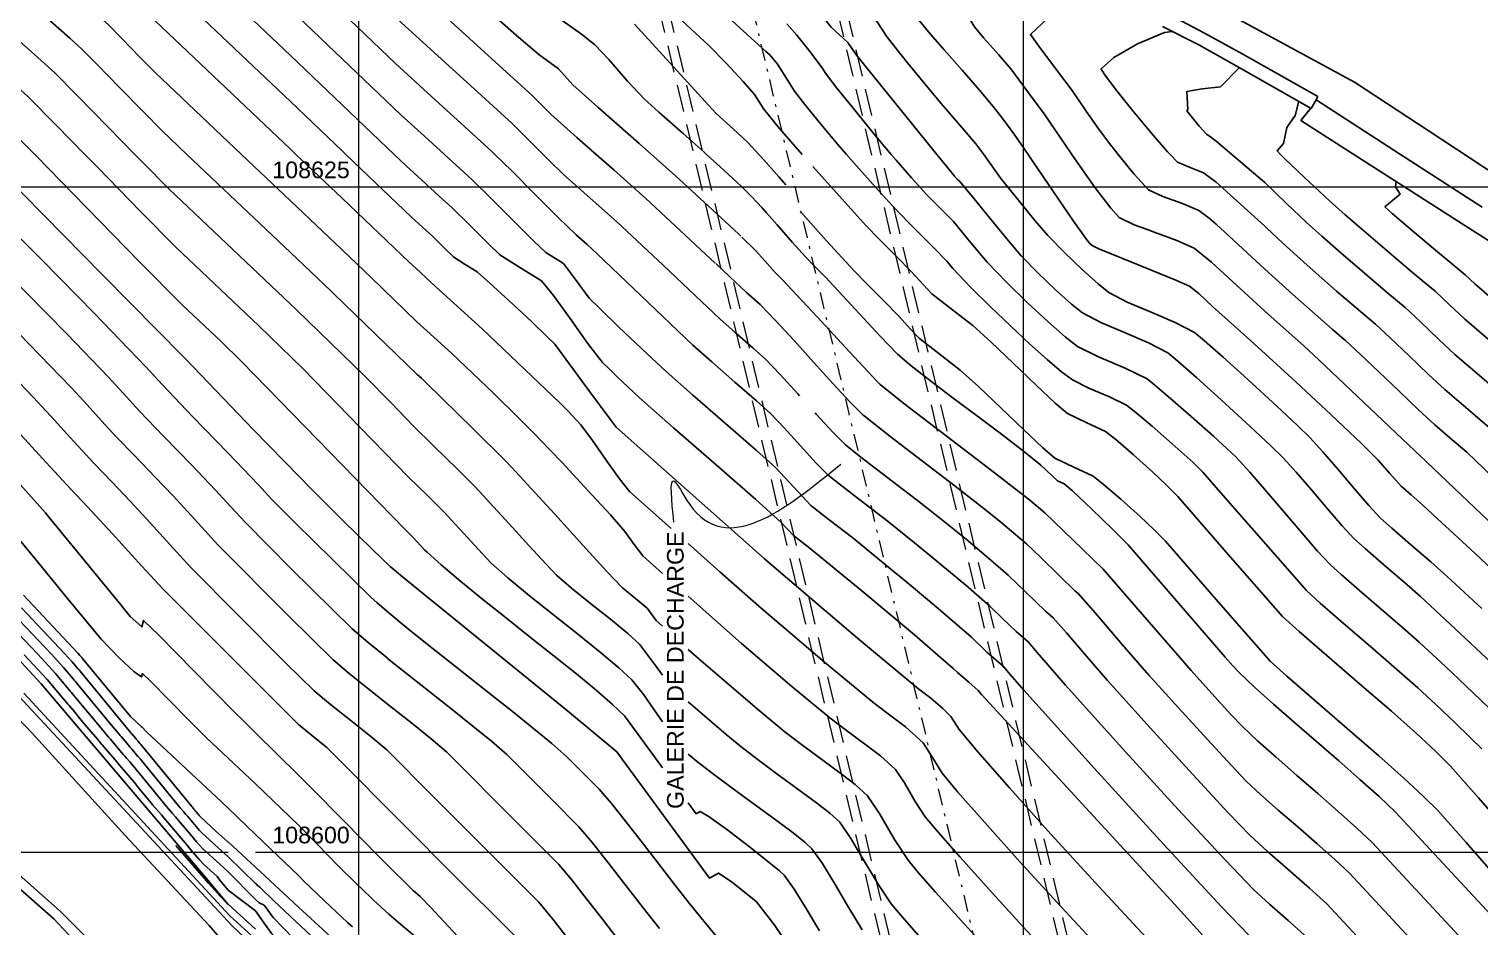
# Model space of a CAD drawing. Extents: x -427 to 62994, y 410 to 109394.
# Drawn here: x 62422.7 to 62477.3, y 109038.5 to 109072.3 of the extents above; entities that cross this region are included whole.
import ezdxf
from ezdxf.enums import TextEntityAlignment as Align

# ---------------------------------------------------------------- set-up
doc = ezdxf.new("R2010")
doc.units = 0
doc.header["$MEASUREMENT"] = 0
doc.linetypes.add('TRATTEGGIATA', pattern=[19.05, 12.7, -6.35])
doc.linetypes.add('TRATTOPUNTO2', pattern=[12.7, 6.35, -3.175, 0, -3.175])
for name, color, linetype in [('-GZ-Bord route', 7, 'Continuous'), ('Bâti', 7, 'Continuous'), ('coordinate', 2, 'Continuous'), ('curve livello 1 m', 2, 'Continuous'), ('curve livello 1m', 2, 'Continuous'), ('curve livello 5 m', 7, 'Continuous'), ('curve livello 5m', 7, 'Continuous'), ('LIN010CO', 2, 'Continuous'), ('LIN018CO', 6, 'Continuous'), ('LIN025CO', 7, 'Continuous'), ('Per+Mod Surf', 7, 'Continuous'), ('Strade', 7, 'Continuous'), ('TalusHautBas', 7, 'Continuous')]:
    doc.layers.add(name, color=color, linetype=linetype)
doc.styles.add('ARIAL', font='arial.ttf')

msp = doc.modelspace()

# ---------------------------------------------------------------- linework, layer by layer
at = {"layer": '-GZ-Bord route', "flags": 128}
for points in [[(62395.466, 109069.587), (62398.281, 109067.764), (62403.487, 109063.645), (62408.257, 109061.156), (62413.594, 109055.824), (62417.806, 109051.029), (62422.848, 109045.782), (62426.343, 109041.942), (62429.497, 109038.562), (62432.941, 109034.562), (62434.492, 109032.689), (62436.614, 109030.554), (62439.562, 109027.286), (62440.816, 109026.154), (62442.24, 109024.228)], [(62396.257, 109064.627), (62400.856, 109060.501), (62404.928, 109056.709), (62409.904, 109051.83), (62415.051, 109047.467), (62419.781, 109042.728), (62423.9, 109039.089), (62426.902, 109036.078), (62429.507, 109033.158), (62430.121, 109031.821), (62430.459, 109030.198), (62429.721, 109029.467), (62426.765, 109026.74), (62429.697, 109023.605), (62431.468, 109024.273), (62435.899, 109025.72), (62437.559, 109023.916), (62439.161, 109021.656)]]:
    msp.add_lwpolyline(points, dxfattribs=at)
at = {"layer": 'Bâti', "linetype": 'Continuous'}
for p, q in [((62464.346, 109073.47), (62466.931, 109072.095)), ((62465.346, 109072.344), (62466.709, 109071.651)), ((62466.709, 109071.651), (62468.122, 109070.868)), ((62468.374, 109071.31), (62466.931, 109072.095)), ((62471.191, 109069.71), (62468.374, 109071.31)), ((62470.939, 109069.268), (62468.122, 109070.868)), ((62471.13, 109069.591), (62470.939, 109069.268)), ((62471.13, 109069.591), (62471.191, 109069.71)), ((62471.13, 109069.591), (62474.298, 109067.538)), ((62470.92, 109069.266), (62470.545, 109068.813)), ((62472.54, 109067.538), (62470.545, 109068.813)), ((62476.717, 109064.868), (62472.54, 109067.538)), ((62474.298, 109067.538), (62477.367, 109065.55)), ((62479.721, 109062.946), (62476.717, 109064.868)), ((62430.368, 109038.539), (62414.211, 109055.905)), ((62422.53, 109047.294), (62430.276, 109038.919))]:
    msp.add_line(p, q, dxfattribs=at)
at = {"layer": 'Bâti', "linetype": 'Continuous', "flags": 128}
for points in [[(62431.245, 109040.141), (62430.218, 109041.134)], [(62431.245, 109038.046), (62430.276, 109038.919)], [(62430.368, 109038.539), (62433.781, 109035.317), (62435.015, 109034.964), (62435.337, 109033.873), (62434.778, 109032.913)]]:
    msp.add_lwpolyline(points, dxfattribs=at)
at = {"layer": 'coordinate', "linetype": 'Continuous', "lineweight": 0}
for p, q in [((62435.112, 109126.32), (62435.112, 108928.82)), ((62460.112, 109126.32), (62460.112, 108928.82)), ((62403.499, 109066.319), (62546.999, 109066.319)), ((62403.499, 109041.319), (62430.218, 109041.319)), ((62431.245, 109041.319), (62546.999, 109041.319))]:
    msp.add_line(p, q, dxfattribs=at)
at = {"layer": 'curve livello 1 m'}
for p, q in [((62454.627, 109058.996), (62453.573, 109060.117)), ((62454.126, 109057.714), (62455.099, 109056.947)), ((62454.588, 109055.709), (62455.554, 109054.972)), ((62455.527, 109051.631), (62456.513, 109050.807)), ((62456.023, 109049.479), (62456.618, 109048.967)), ((62454.484, 109048.851), (62455.221, 109048.24)), ((62455.658, 109038.766), (62456.176, 109038.185))]:
    msp.add_line(p, q, dxfattribs=at)
at = {"layer": 'curve livello 1 m', "flags": 128}
for points in [[(62453.47, 109067.538), (62453.839, 109067.114), (62454.657, 109066.197), (62455.35, 109065.438), (62455.974, 109064.801), (62456.71, 109064.064), (62457.247, 109063.51), (62457.464, 109063.248), (62458.146, 109062.542), (62458.881, 109061.811), (62459.629, 109061.091), (62460.35, 109060.42), (62461.006, 109059.833), (62461.556, 109059.368), (62461.961, 109059.061), (62462.577, 109058.752), (62463.35, 109058.43), (62463.99, 109058.114), (62464.347, 109057.837), (62464.962, 109057.318), (62465.717, 109056.657), (62466.496, 109055.957), (62466.871, 109055.592), (62467.62, 109054.73), (62470.759, 109051.15), (62471.278, 109050.677), (62472.143, 109049.926), (62473.166, 109049.046), (62474.163, 109048.184), (62474.948, 109047.489), (62475.623, 109046.865), (62476.323, 109046.205), (62476.937, 109045.615), (62477.352, 109045.202)], [(62455.151, 109067.538), (62455.336, 109067.318), (62455.914, 109066.658), (62456.492, 109066.022), (62457.014, 109065.492), (62457.485, 109065.012), (62458.141, 109064.219), (62458.75, 109063.487), (62459.485, 109062.733), (62460.274, 109061.964), (62461.035, 109061.255), (62461.687, 109060.683), (62462.148, 109060.323), (62462.943, 109059.924), (62463.943, 109059.508), (62464.769, 109059.1), (62465.06, 109058.866), (62465.651, 109058.362), (62466.427, 109057.689), (62467.268, 109056.948), (62467.784, 109056.478), (62468.101, 109056.177), (62468.634, 109055.594), (62469.262, 109054.869), (62469.933, 109054.081), (62470.59, 109053.309), (62471.181, 109052.632), (62471.65, 109052.129), (62472.066, 109051.751), (62472.756, 109051.151), (62473.574, 109050.447), (62474.371, 109049.758), (62474.999, 109049.202), (62475.991, 109048.286), (62477.021, 109047.315), (62477.923, 109046.448)], [(62477.718, 109048.425), (62476.359, 109049.706), (62475.049, 109050.916), (62475.049, 109050.916), (62474.438, 109051.455), (62473.672, 109052.116), (62472.967, 109052.724), (62472.542, 109053.108), (62472.542, 109053.108), (62472.108, 109053.577), (62471.555, 109054.218), (62470.953, 109054.926), (62470.372, 109055.601), (62469.883, 109056.139), (62469.883, 109056.139), (62469.422, 109056.584), (62468.646, 109057.313), (62468.646, 109057.313), (62467.558, 109058.315), (62466.632, 109059.153), (62466.632, 109059.153), (62465.931, 109059.766), (62465.548, 109060.086), (62465.548, 109060.086), (62464.827, 109060.459), (62463.92, 109060.842), (62463.024, 109061.222), (62462.335, 109061.585), (62462.335, 109061.585), (62461.923, 109061.914), (62461.33, 109062.447), (62460.666, 109063.084), (62460.037, 109063.725), (62460.037, 109063.725), (62459.552, 109064.287), (62458.922, 109065.064), (62458.271, 109065.868), (62457.723, 109066.514), (62457.723, 109066.514), (62457.633, 109066.605), (62457.529, 109066.722), (62457.219, 109067.104), (62456.866, 109067.538)], [(62460.293, 109067.538), (62460.452, 109067.31), (62461.255, 109066.132), (62462.004, 109065.035), (62462.5, 109064.333), (62462.609, 109064.202), (62462.708, 109064.109), (62462.958, 109063.993), (62463.814, 109063.636), (62464.893, 109063.202), (62465.856, 109062.813), (62466.364, 109062.591), (62466.721, 109062.307), (62467.232, 109061.82), (62468.646, 109060.559), (62470.369, 109058.985), (62471.687, 109057.751), (62472.827, 109056.669), (62473.449, 109056.064), (62473.901, 109055.547), (62474.325, 109055.065), (62474.697, 109054.738), (62475.151, 109054.343), (62475.676, 109053.858)], [(62461.942, 109067.538), (62462.424, 109066.832), (62462.815, 109066.276), (62463.411, 109065.514), (62463.724, 109065.168), (62464.278, 109064.896), (62464.848, 109064.686)], [(62452.195, 109067.084), (62453.185, 109065.975), (62454.209, 109064.855), (62454.688, 109064.364), (62455.35, 109063.696), (62455.914, 109063.121), (62456.348, 109062.654), (62456.681, 109062.298), (62457.406, 109061.735), (62458.214, 109061.113), (62458.897, 109060.496), (62459.736, 109059.695), (62460.59, 109058.872), (62461.317, 109058.187), (62461.775, 109057.798), (62462.483, 109057.467), (62463.21, 109057.129), (62463.592, 109056.826), (62464.249, 109056.26), (62464.984, 109055.601), (62465.493, 109055.119), (62465.931, 109054.681), (62467.822, 109052.504), (62469.867, 109050.171), (62470.491, 109049.603), (62471.529, 109048.702), (62472.758, 109047.645), (62473.955, 109046.61), (62474.897, 109045.776), (62475.626, 109045.095), (62476.172, 109044.563), (62477.238, 109043.353), (62478.627, 109041.77)], [(62450.457, 109065.345), (62450.854, 109064.893), (62451.441, 109064.225), (62451.926, 109063.687), (62452.28, 109063.327), (62452.676, 109062.925), (62453.635, 109061.897), (62454.738, 109060.702), (62455.378, 109060.026), (62455.897, 109059.591), (62456.621, 109059.028), (62457.477, 109058.382), (62458.394, 109057.698), (62459.299, 109057.018), (62460.118, 109056.388), (62460.78, 109055.853), (62461.401, 109055.274), (62461.652, 109055.157), (62461.962, 109054.89), (62462.689, 109054.207), (62463.463, 109053.454), (62464.052, 109052.858), (62467.709, 109048.648), (62467.996, 109048.317), (62468.219, 109048.075), (62468.807, 109047.519), (62469.517, 109046.881), (62470.308, 109046.188), (62471.142, 109045.466), (62471.978, 109044.743), (62472.775, 109044.045), (62473.494, 109043.4), (62474.094, 109042.834), (62479.991, 109036.484)], [(62453.573, 109060.117), (62452.36, 109061.431), (62451.057, 109062.827), (62451.057, 109062.827), (62450.785, 109063.104), (62450.396, 109063.541), (62450.048, 109063.93), (62450.048, 109063.93), (62449.534, 109064.423)], [(62454.126, 109057.714), (62454.076, 109057.754), (62454.076, 109057.754), (62453.586, 109058.243), (62452.95, 109058.929), (62452.231, 109059.724), (62451.494, 109060.541), (62450.802, 109061.293), (62450.218, 109061.892), (62450.218, 109061.892), (62449.702, 109062.346), (62449.064, 109062.954), (62448.547, 109063.435)], [(62447.556, 109062.445), (62448.698, 109061.358), (62449.278, 109060.845), (62449.96, 109060.254), (62450.414, 109059.847), (62450.972, 109059.27), (62451.638, 109058.54), (62451.704, 109058.468)], [(62445.55, 109060.439), (62445.767, 109060.234), (62446.688, 109059.382), (62447.68, 109058.501), (62448.917, 109057.426), (62450.069, 109056.423), (62450.806, 109055.758), (62451.493, 109055.018), (62452.122, 109054.346), (62452.818, 109053.806), (62453.699, 109053.128), (62455.351, 109051.779), (62455.527, 109051.631)], [(62444.564, 109059.452), (62444.821, 109059.2), (62445.684, 109058.394), (62446.965, 109057.256), (62448.563, 109055.868), (62450.051, 109054.572), (62451.002, 109053.714), (62451.471, 109053.21), (62452.033, 109052.776), (62454.046, 109051.132), (62456.023, 109049.479)], [(62454.484, 109048.851), (62453.874, 109049.355), (62450.821, 109051.956), (62450.821, 109051.956), (62450.37, 109052.355), (62444.799, 109057.291), (62444.616, 109057.542), (62443.781, 109058.669)], [(62478.135, 109036.405), (62473.238, 109041.678), (62472.66, 109042.221), (62471.959, 109042.846), (62471.186, 109043.519), (62470.389, 109044.208), (62469.62, 109044.878), (62468.927, 109045.496), (62468.359, 109046.03), (62468.359, 109046.03), (62467.92, 109046.492), (62467.203, 109047.272), (62466.423, 109048.135), (62466.423, 109048.135), (62463.929, 109051.006), (62463.112, 109051.947), (62462.337, 109052.701), (62460.925, 109054.066), (62460.361, 109054.537), (62458.966, 109055.623), (62457.213, 109056.96), (62455.625, 109058.173), (62454.727, 109058.89), (62454.727, 109058.89), (62454.627, 109058.996)], [(62442.998, 109057.886), (62443.47, 109057.375), (62443.913, 109056.786), (62444.434, 109056.047), (62444.931, 109055.345), (62445.302, 109054.869), (62446.867, 109053.481)], [(62452.287, 109057.82), (62452.326, 109057.777), (62452.95, 109057.097), (62453.425, 109056.618), (62453.999, 109056.16), (62454.588, 109055.709)], [(62476.279, 109036.327), (62472.382, 109040.522), (62471.835, 109041.033), (62471.164, 109041.627), (62470.432, 109042.261), (62469.702, 109042.894), (62469.038, 109043.482), (62468.5, 109043.985), (62468.5, 109043.985), (62467.944, 109044.565), (62467.036, 109045.544), (62465.948, 109046.735), (62464.851, 109047.952), (62464.851, 109047.952), (62463.91, 109049.034), (62462.827, 109050.293), (62462.173, 109051.035), (62462.173, 109051.035), (62462.056, 109051.137), (62461.462, 109051.708), (62460.774, 109052.384), (62460.237, 109052.896), (62460.237, 109052.896), (62459.836, 109053.243), (62459.265, 109053.72), (62458.696, 109054.185), (62458.696, 109054.185), (62457.552, 109055.075), (62456.114, 109056.171), (62455.099, 109056.947)], [(62440.877, 109055.765), (62441.463, 109055.14), (62442.493, 109054.012), (62443.547, 109052.851), (62444.454, 109051.862), (62445.042, 109051.251), (62445.535, 109050.845), (62445.972, 109050.48), (62446.306, 109050.024), (62446.544, 109049.801)], [(62455.554, 109054.972), (62456.137, 109054.528), (62457.03, 109053.833), (62457.96, 109053.073), (62458.893, 109052.293), (62459.548, 109051.727), (62460.226, 109051.074), (62460.953, 109050.37), (62461.233, 109050.124), (62461.733, 109049.557), (62462.56, 109048.595), (62463.278, 109047.769), (62464.891, 109045.98), (62466.489, 109044.23), (62467.824, 109042.792), (62468.641, 109041.94), (62469.279, 109041.353), (62470.077, 109040.658), (62470.879, 109039.961), (62471.527, 109039.366), (62474.423, 109036.248), (62478.27, 109032.027)], [(62446.544, 109047.962), (62446.241, 109048.377), (62445.686, 109049.132), (62445.686, 109049.132), (62445.244, 109049.533), (62444.588, 109050.066), (62443.842, 109050.657), (62443.127, 109051.233), (62442.567, 109051.721), (62442.567, 109051.721), (62442.154, 109052.149), (62441.518, 109052.842), (62440.78, 109053.656), (62440.058, 109054.446), (62439.816, 109054.704)], [(62446.544, 109046.21), (62446.344, 109046.5), (62445.84, 109047.229), (62445.4, 109047.784), (62445.4, 109047.784), (62444.909, 109048.244), (62444.202, 109048.836), (62443.355, 109049.515), (62442.444, 109050.235), (62441.546, 109050.951), (62440.736, 109051.618), (62440.091, 109052.191), (62440.091, 109052.191), (62439.622, 109052.689), (62438.925, 109053.456), (62438.753, 109053.641)], [(62446.544, 109044.486), (62446.386, 109044.702), (62445.114, 109046.436), (62444.666, 109046.868), (62444.052, 109047.402), (62443.31, 109048.014), (62442.476, 109048.683), (62441.587, 109049.387), (62440.681, 109050.103), (62439.794, 109050.811), (62438.962, 109051.488), (62438.224, 109052.112), (62437.698, 109052.586)], [(62447.514, 109052.908), (62448.709, 109051.849), (62450.172, 109050.553), (62452.642, 109048.45), (62454.513, 109046.9), (62455.129, 109046.44), (62455.687, 109046.021), (62456.348, 109045.42), (62456.694, 109044.875), (62457.065, 109044.282), (62457.653, 109043.573), (62458.664, 109042.423), (62459.99, 109040.951), (62461.524, 109039.275), (62463.159, 109037.512), (62464.787, 109035.781), (62468.031, 109032.503), (62472.964, 109027.41), (62473.506, 109026.889), (62474.567, 109025.484), (62480.143, 109017.897)], [(62435.805, 109050.694), (62436.179, 109050.37), (62436.872, 109049.797), (62437.641, 109049.178), (62438.46, 109048.528), (62439.303, 109047.865), (62440.143, 109047.204), (62440.953, 109046.56), (62441.709, 109045.951), (62442.382, 109045.392), (62442.948, 109044.9), (62443.704, 109044.141), (62444.162, 109043.685), (62444.626, 109043.141), (62445.161, 109042.477), (62445.743, 109041.732), (62446.35, 109040.944), (62446.96, 109040.152), (62447.549, 109039.397), (62448.096, 109038.716), (62448.577, 109038.148)], [(62456.513, 109050.807), (62457.007, 109050.394), (62458.172, 109049.389), (62458.746, 109048.834), (62459.354, 109048.301), (62459.697, 109047.908), (62460.133, 109047.404), (62462.776, 109044.472), (62465.396, 109041.603), (62467.583, 109039.247), (62468.923, 109037.849), (62469.367, 109037.453), (62469.815, 109037.054), (62470.71, 109036.09), (62473.121, 109033.444), (62475.019, 109031.431), (62476.628, 109029.719), (62476.997, 109029.294), (62477.372, 109028.826)], [(62447.514, 109048.936), (62448.001, 109048.507), (62448.874, 109047.748), (62450.177, 109046.639), (62451.163, 109045.822), (62451.778, 109045.354), (62452.541, 109044.794), (62453.271, 109044.256), (62453.791, 109043.855), (62454.258, 109043.43), (62454.719, 109042.736), (62455.277, 109041.792), (62455.785, 109041.006), (62456.162, 109040.551), (62456.811, 109039.814), (62457.661, 109038.87), (62458.645, 109037.795)], [(62456.618, 109048.967), (62457.483, 109048.22), (62457.643, 109048.066), (62458.064, 109047.699), (62458.414, 109047.39), (62458.561, 109047.221), (62465.658, 109039.507), (62468.837, 109036.007), (62468.998, 109035.844), (62469.795, 109035.022), (62475.632, 109028.821), (62475.972, 109028.429), (62478.84, 109024.53)], [(62436.21, 109048.597), (62436.981, 109047.982), (62437.811, 109047.328), (62438.638, 109046.677), (62439.42, 109046.053), (62440.118, 109045.481), (62440.691, 109044.986), (62442.383, 109043.288), (62443.407, 109042.269), (62443.919, 109041.662), (62444.521, 109040.901), (62445.17, 109040.06), (62445.822, 109039.215), (62446.434, 109038.439)], [(62481.429, 109018.618), (62474.838, 109027.587), (62474.606, 109027.894), (62474.488, 109028.008), (62468.515, 109034.173), (62466.812, 109035.894), (62464.892, 109037.936), (62462.964, 109040.015), (62461.155, 109041.992), (62459.591, 109043.728), (62458.399, 109045.084), (62457.705, 109045.92), (62457.705, 109045.92), (62457.394, 109046.414), (62457.092, 109046.707), (62456.635, 109047.104), (62456.635, 109047.104), (62456.188, 109047.439), (62455.221, 109048.24)], [(62455.658, 109038.766), (62455.417, 109039.041), (62455.145, 109039.368), (62455.145, 109039.368), (62454.676, 109040.076), (62454.145, 109040.967), (62453.632, 109041.826), (62453.213, 109042.436), (62453.213, 109042.436), (62452.842, 109042.773), (62452.34, 109043.163), (62451.637, 109043.684), (62450.85, 109044.261), (62450.094, 109044.819), (62449.488, 109045.283), (62449.488, 109045.283), (62448.944, 109045.734), (62448.225, 109046.346), (62448.225, 109046.346), (62447.514, 109046.968)], [(62437.187, 109046.106), (62437.852, 109045.57), (62438.434, 109045.072), (62441.061, 109042.436), (62442.652, 109040.853), (62443.127, 109040.284), (62443.692, 109039.564), (62444.288, 109038.789), (62444.86, 109038.058)], [(62454.06, 109038.389), (62453.555, 109039.223), (62453.039, 109040.1), (62452.561, 109040.884), (62452.168, 109041.441), (62452.168, 109041.441), (62451.894, 109041.69), (62451.406, 109042.072), (62450.732, 109042.575), (62449.953, 109043.147), (62449.152, 109043.735), (62448.411, 109044.284), (62447.813, 109044.744), (62447.813, 109044.744), (62447.577, 109044.943), (62447.514, 109044.999)], [(62437.924, 109043.405), (62439.739, 109041.584), (62441.897, 109039.437), (62442.473, 109038.729), (62443.147, 109037.856)], [(62452.446, 109038.362), (62451.951, 109039.199), (62451.498, 109039.924), (62451.122, 109040.446), (62451.122, 109040.446), (62450.946, 109040.607), (62449.935, 109041.422), (62449.007, 109042.136), (62448.302, 109042.644), (62447.961, 109042.841), (62447.961, 109042.841), (62447.813, 109042.756), (62447.514, 109043.164)], [(62436.28, 109040.752), (62436.968, 109040.067), (62437.177, 109039.871), (62437.438, 109039.651), (62437.847, 109039.222), (62438.484, 109038.535), (62439.037, 109037.948)], [(62435.575, 109039.613), (62435.681, 109039.512), (62436.258, 109038.978), (62436.784, 109038.532), (62437.403, 109038.019)]]:
    msp.add_lwpolyline(points, dxfattribs=at)
at = {"layer": 'curve livello 1m'}
for p, q in [((62467.368, 109066.492), (62469.197, 109064.845)), ((62469.197, 109063.224), (62467.368, 109064.92)), ((62467.368, 109063.323), (62469.197, 109061.647)), ((62430.765, 109046.269), (62431.245, 109045.796)), ((62430.218, 109044.845), (62431.245, 109043.875))]:
    msp.add_line(p, q, dxfattribs=at)
at = {"layer": 'curve livello 1m', "flags": 128}
for points in [[(62456.866, 109067.538), (62453.837, 109071.268), (62453.52, 109071.75), (62452.894, 109072.317), (62452.365, 109072.984), (62451.853, 109073.626), (62451.853, 109073.626), (62451.276, 109074.115), (62450.519, 109074.751), (62450.519, 109074.751), (62449.969, 109075.248), (62449.446, 109075.72), (62449.446, 109075.72), (62447.896, 109077), (62446.023, 109078.546), (62446.02, 109078.666), (62446.026, 109078.712), (62446.249, 109080.508)], [(62440.305, 109080.106), (62441.039, 109079.254), (62441.233, 109079.029), (62442.056, 109078.535), (62442.61, 109078.001), (62443.233, 109077.517), (62444.083, 109076.886), (62444.802, 109076.335), (62445.18, 109076.005), (62445.618, 109075.62), (62446.615, 109074.796), (62447.394, 109074.154), (62448.042, 109073.577), (62448.874, 109072.818), (62449.727, 109072.041), (62450.434, 109071.41), (62450.588, 109071.279), (62450.87, 109070.925), (62451.195, 109070.417), (62451.514, 109069.919), (62451.902, 109069.419), (62452.505, 109068.677), (62453.142, 109067.915), (62453.47, 109067.538)], [(62440.305, 109078.36), (62440.475, 109078.146), (62440.804, 109077.681), (62441.209, 109077.438), (62441.404, 109077.25), (62441.949, 109076.816), (62442.716, 109076.24), (62443.577, 109075.602), (62444.401, 109074.985), (62445.061, 109074.47), (62445.473, 109074.11), (62445.975, 109073.695), (62446.368, 109073.371), (62447.084, 109072.741), (62447.792, 109072.101), (62448.28, 109071.644), (62448.941, 109070.97), (62449.58, 109070.281), (62450.008, 109069.784), (62450.008, 109069.784), (62450.353, 109069.244), (62450.949, 109068.511), (62451.795, 109067.538)], [(62454.003, 109077.671), (62453.985, 109077.483), (62453.993, 109077.481), (62454.164, 109076.778), (62454.197, 109075.758), (62454.348, 109074.933), (62455.063, 109074.285), (62455.446, 109073.707), (62455.941, 109072.95), (62456.173, 109072.627), (62456.203, 109072.573), (62456.552, 109072.141), (62457.129, 109071.477), (62457.811, 109070.707), (62458.472, 109069.954), (62458.987, 109069.343), (62459.341, 109068.876), (62459.793, 109068.257), (62460.293, 109067.538)], [(62432.555, 109069.522), (62428.125, 109073.741), (62428.125, 109073.741), (62427.645, 109074.215), (62427.364, 109074.418), (62426.375, 109075.285), (62425.09, 109076.416), (62424.765, 109076.692), (62424.627, 109076.796)], [(62426.144, 109077.086), (62426.28, 109076.955), (62426.981, 109076.339), (62427.743, 109075.708), (62428.486, 109075.172), (62429.027, 109074.64), (62429.755, 109073.92), (62432.555, 109071.253)], [(62422.922, 109076.471), (62423.008, 109076.407), (62423.61, 109075.95), (62424.792, 109074.961), (62426.418, 109073.566), (62426.736, 109073.283), (62427.232, 109072.779), (62432.555, 109067.733)], [(62444.049, 109067.538), (62443.329, 109068.172), (62442.364, 109069.035), (62442.364, 109069.035), (62442.012, 109069.383), (62441.64, 109069.75), (62441.64, 109069.75), (62436.927, 109074.046), (62436.241, 109074.678), (62436.209, 109074.721), (62436.108, 109074.796), (62435.493, 109075.367), (62434.767, 109076.092), (62434.495, 109076.371)], [(62426.704, 109067.538), (62425.715, 109068.553), (62424.529, 109069.769), (62423.691, 109070.604), (62423.691, 109070.604), (62423.053, 109071.186), (62422.03, 109072.095), (62420.929, 109073.06), (62420.929, 109073.06), (62420.476, 109073.449), (62420.147, 109073.725), (62420.147, 109073.725), (62419.637, 109074.109), (62418.913, 109074.784), (62417.973, 109075.526)], [(62419.64, 109075.845), (62419.693, 109075.796), (62420.352, 109075.181), (62420.801, 109074.842), (62421.301, 109074.466), (62421.915, 109073.953), (62422.759, 109073.229), (62423.535, 109072.548), (62424.256, 109071.907), (62424.706, 109071.497), (62425.297, 109070.908), (62426.133, 109070.051), (62427.014, 109069.147), (62427.738, 109068.418), (62428.666, 109067.538)], [(62458.117, 109075.826), (62457.814, 109075.097), (62457.562, 109074.348), (62457.51, 109074.049), (62457.585, 109073.832), (62457.667, 109073.526), (62457.688, 109073.436), (62457.72, 109073.339), (62457.983, 109072.819), (62458.279, 109072.332), (62458.629, 109071.913), (62459.177, 109071.293), (62459.64, 109070.752), (62459.96, 109070.334), (62460.416, 109069.72), (62460.869, 109069.096), (62461.331, 109068.433), (62461.89, 109067.614), (62461.942, 109067.538)], [(62424.826, 109067.538), (62423.761, 109068.629), (62422.676, 109069.711), (62422.676, 109069.711), (62421.85, 109070.464), (62420.525, 109071.642), (62419.1, 109072.891), (62419.1, 109072.891), (62418.992, 109072.983), (62418.922, 109073.036), (62418.822, 109073.129), (62416.211, 109075.19)], [(62422.945, 109067.538), (62421.661, 109068.819), (62421.661, 109068.819), (62421.126, 109069.307), (62420.317, 109070.027), (62419.475, 109070.762), (62419.475, 109070.762), (62417.757, 109072.205), (62417.04, 109072.808), (62414.65, 109074.695), (62414.451, 109074.854)], [(62434.495, 109074.603), (62434.642, 109074.458), (62436.303, 109072.876), (62437.82, 109071.489), (62439.6, 109069.878), (62440.891, 109068.694), (62441.519, 109068.076), (62442.058, 109067.538)], [(62463.677, 109067.538), (62463.317, 109067.999), (62462.913, 109068.533), (62462.913, 109068.533), (62462.453, 109069.198), (62461.946, 109069.935), (62461.946, 109069.935), (62461.369, 109070.712), (62460.699, 109071.601), (62460.38, 109072.044), (62460.38, 109072.044), (62461.077, 109072.696), (62461.638, 109073.252), (62462.269, 109073.892)], [(62432.555, 109072.984), (62434.495, 109071.136)], [(62446.132, 109067.538), (62445.675, 109067.944), (62444.111, 109069.319), (62443.175, 109070.159), (62443.175, 109070.159), (62442.636, 109070.751), (62441.896, 109071.294), (62441.147, 109071.928), (62440.327, 109072.65)], [(62442.78, 109072.566), (62443.497, 109072.055), (62443.991, 109071.67), (62444.526, 109071.103), (62445.237, 109070.297), (62445.861, 109069.621), (62446.411, 109069.127), (62447.329, 109068.32), (62448.118, 109067.62), (62448.207, 109067.538)], [(62451.22, 109072.452), (62451.594, 109072.022), (62452.096, 109071.392), (62452.574, 109070.752), (62452.676, 109070.594), (62453.106, 109070.033), (62453.776, 109069.198), (62454.561, 109068.242), (62455.151, 109067.538)], [(62465.715, 109072.157), (62465.425, 109072.117), (62464.405, 109071.69), (62463.524, 109071.186), (62463.045, 109070.758), (62463.046, 109070.748), (62463.045, 109070.746), (62463.208, 109070.49), (62463.633, 109069.931), (62464.233, 109069.181), (62464.918, 109068.351), (62465.542, 109067.636), (62465.636, 109067.538)], [(62432.555, 109071.253), (62434.495, 109069.405)], [(62434.495, 109071.136), (62436.706, 109069.03), (62437.594, 109068.218), (62438.346, 109067.538)], [(62432.555, 109069.522), (62434.495, 109067.674)], [(62470.47, 109069.534), (62470.336, 109069.006), (62470.03, 109068.549), (62469.896, 109067.951), (62469.655, 109067.674), (62469.788, 109067.538)], [(62434.495, 109069.405), (62436.455, 109067.538)], [(62412.416, 109067.538), (62414.965, 109065.448), (62416.66, 109064.034), (62420.202, 109061.124), (62420.647, 109060.697), (62421.325, 109060.018), (62422.113, 109059.215), (62422.883, 109058.415), (62423.548, 109057.695), (62424.413, 109056.743), (62425.158, 109055.934), (62425.847, 109055.218), (62426.534, 109054.505), (62426.534, 109054.505), (62427.279, 109053.693), (62428.146, 109052.738), (62428.804, 109052.025), (62432.388, 109048.421), (62433.454, 109047.372), (62434.068, 109046.858), (62434.828, 109046.256), (62435.582, 109045.658), (62436.177, 109045.158), (62437.924, 109043.405)], [(62414.623, 109067.538), (62414.802, 109067.391), (62417.656, 109065.011), (62420.264, 109062.869), (62420.932, 109062.226), (62421.952, 109061.205), (62423.136, 109059.997), (62424.295, 109058.794), (62424.799, 109058.248), (62425.455, 109057.527), (62426.019, 109056.913), (62426.686, 109056.218), (62427.475, 109055.405), (62428.137, 109054.715), (62428.692, 109054.11), (62429.337, 109053.4), (62429.827, 109052.869), (62432.495, 109050.186), (62434.165, 109048.542), (62434.77, 109048.027), (62435.512, 109047.429), (62436.32, 109046.792), (62437.123, 109046.158), (62437.187, 109046.107)], [(62416.793, 109067.538), (62418.651, 109065.989), (62420.325, 109064.614), (62421.217, 109063.755), (62422.579, 109062.391), (62424.16, 109060.78), (62425.707, 109059.174), (62426.271, 109058.559), (62426.881, 109057.893), (62427.781, 109056.954), (62428.847, 109055.856), (62429.74, 109054.924), (62430.32, 109054.291), (62430.85, 109053.712), (62432.602, 109051.951), (62434.877, 109049.712), (62435.474, 109049.199), (62436.189, 109048.614), (62436.21, 109048.597)], [(62418.96, 109067.538), (62419.646, 109066.966), (62420.386, 109066.358), (62421.502, 109065.284), (62423.206, 109063.578), (62425.184, 109061.562), (62427.119, 109059.553), (62427.742, 109058.873), (62428.876, 109057.691), (62430.218, 109056.308), (62431.344, 109055.134), (62431.873, 109054.556), (62432.709, 109053.716), (62435.588, 109050.882), (62435.805, 109050.694)], [(62437.698, 109052.586), (62437.615, 109052.66), (62437.615, 109052.66), (62437.163, 109053.149), (62436.827, 109053.48), (62434.051, 109056.336), (62430.721, 109059.752), (62429.946, 109060.502), (62428.498, 109061.875), (62426.865, 109063.519), (62424.879, 109065.557), (62422.993, 109067.49), (62422.945, 109067.538)], [(62438.753, 109053.641), (62438.319, 109054.109), (62438.319, 109054.109), (62437.706, 109054.714), (62437, 109055.408), (62437, 109055.408), (62435.194, 109057.266), (62433.028, 109059.487), (62431.362, 109061.1), (62428.244, 109064.056), (62426.915, 109065.395), (62425.297, 109067.055), (62424.826, 109067.538)], [(62439.816, 109054.704), (62439.474, 109055.069), (62439.474, 109055.069), (62438.848, 109055.691), (62437.945, 109056.574), (62437.173, 109057.336), (62437.173, 109057.336), (62436.338, 109058.195), (62435.336, 109059.222), (62432.778, 109061.698), (62427.991, 109066.237), (62426.965, 109067.271), (62426.704, 109067.538)], [(62428.666, 109067.538), (62432.555, 109063.851)], [(62432.555, 109067.733), (62432.76, 109067.538)], [(62432.76, 109067.538), (62434.495, 109065.893)], [(62434.638, 109067.538), (62434.495, 109067.674)], [(62443.781, 109058.669), (62442.497, 109060.401), (62442.203, 109060.692), (62441.616, 109061.252), (62440.913, 109061.912), (62440.913, 109061.912), (62440.057, 109062.7), (62439.578, 109063.127), (62439.578, 109063.127), (62439.13, 109063.404), (62438.699, 109063.673), (62438.699, 109063.673), (62438.348, 109064.018), (62437.893, 109064.469), (62437.893, 109064.469), (62437.523, 109064.807), (62437.109, 109065.184), (62437.109, 109065.184), (62434.638, 109067.538)], [(62436.455, 109067.538), (62436.908, 109067.107), (62437.481, 109066.582), (62438.154, 109065.973), (62438.642, 109065.526), (62439.274, 109064.903), (62439.999, 109064.176), (62440.427, 109063.762), (62441.251, 109063.256), (62441.996, 109062.788), (62442.452, 109062.238), (62443.073, 109061.369), (62443.73, 109060.441), (62444.297, 109059.714), (62444.564, 109059.452)], [(62438.346, 109067.538), (62438.636, 109067.275), (62439.392, 109066.582), (62440.088, 109065.899), (62440.951, 109065.034), (62441.724, 109064.261), (62442.156, 109063.851), (62442.82, 109063.439), (62443.276, 109062.837), (62443.795, 109062.136), (62444.185, 109061.741), (62444.887, 109061.063), (62445.55, 109060.439)], [(62442.058, 109067.538), (62442.25, 109067.346), (62442.833, 109066.775), (62443.371, 109066.293), (62444.151, 109065.607), (62444.817, 109065.015), (62446.575, 109063.379), (62447.556, 109062.445)], [(62448.525, 109063.455), (62445.917, 109065.883), (62444.725, 109066.944), (62444.049, 109067.538)], [(62449.492, 109064.463), (62449.4, 109064.551), (62448.278, 109065.596), (62447.018, 109066.751), (62447.018, 109066.751), (62446.132, 109067.538)], [(62448.207, 109067.538), (62448.858, 109066.941), (62449.517, 109066.327), (62449.898, 109065.962), (62450.296, 109065.527), (62450.457, 109065.345)], [(62464.289, 109066.796), (62463.78, 109067.406), (62463.677, 109067.538)], [(62465.636, 109067.538), (62465.918, 109067.246), (62466.384, 109067.05), (62466.895, 109066.844), (62467.368, 109066.492)], [(62469.788, 109067.538), (62469.949, 109067.373), (62470.683, 109066.675), (62471.635, 109065.788), (62472.212, 109065.273), (62474.679, 109063.164), (62475.194, 109062.739), (62475.604, 109062.398), (62476.147, 109061.887), (62476.719, 109061.346), (62478.987, 109059.405)], [(62467.368, 109064.92), (62467.105, 109065.138), (62466.718, 109065.426), (62466.718, 109065.426), (62466.101, 109065.693), (62465.36, 109065.96), (62464.821, 109066.207), (62464.821, 109066.207), (62464.289, 109066.796)], [(62474.135, 109066.519), (62474.109, 109066.316), (62474.281, 109066.045), (62473.712, 109065.563), (62473.983, 109065.323), (62474.66, 109064.744), (62475.54, 109063.999), (62476.202, 109063.454), (62476.729, 109063.017), (62477.096, 109062.67), (62479.93, 109060.246)], [(62434.495, 109065.893), (62437.026, 109063.494), (62437.279, 109063.249), (62438.026, 109062.566), (62438.969, 109061.714), (62439.769, 109060.983), (62442.686, 109058.199), (62442.94, 109057.949), (62442.998, 109057.886)], [(62464.848, 109064.686), (62465.068, 109064.605), (62465.89, 109064.305), (62466.541, 109064.008), (62467.188, 109063.494), (62467.368, 109063.323)], [(62469.197, 109064.845), (62469.276, 109064.769), (62469.874, 109064.201), (62470.792, 109063.374), (62471.889, 109062.404), (62472.955, 109061.492), (62473.355, 109061.162), (62473.911, 109060.646), (62474.624, 109059.964), (62475.355, 109059.264), (62475.963, 109058.698), (62477.102, 109057.723), (62478.349, 109056.657)], [(62432.555, 109063.851), (62434.09, 109062.396)], [(62480.698, 109052.59), (62476.788, 109056.345), (62476.16, 109056.882), (62475.585, 109057.374), (62474.978, 109057.937), (62474.247, 109058.634), (62473.483, 109059.367), (62472.781, 109060.036), (62472.23, 109060.543), (62472.23, 109060.543), (62472.093, 109060.656), (62471.728, 109060.969), (62470.239, 109062.285), (62469.197, 109063.224)], [(62434.09, 109062.396), (62434.194, 109062.297), (62437.319, 109059.272), (62437.482, 109059.124), (62437.672, 109058.943), (62439.432, 109057.221), (62440.629, 109056.029), (62440.877, 109055.765)], [(62469.197, 109061.647), (62470.673, 109060.33), (62471.231, 109059.821), (62475.079, 109056.171), (62475.208, 109056.05), (62475.217, 109056.041), (62475.228, 109056.032), (62475.293, 109055.97), (62483.252, 109048.399), (62483.757, 109047.854), (62484.381, 109047.155), (62485.015, 109046.424), (62485.551, 109045.783), (62486.232, 109044.935), (62486.948, 109044.02), (62487.647, 109043.105), (62488.281, 109042.256), (62488.8, 109041.539), (62489.152, 109041.021), (62489.545, 109040.275), (62489.871, 109039.663)], [(62422.282, 109055.257), (62423.342, 109054.063), (62423.484, 109053.89), (62426.181, 109050.606), (62426.535, 109050.175), (62426.964, 109049.776), (62427.029, 109050.022), (62427.615, 109049.462), (62428.929, 109048.129), (62430.452, 109046.577), (62430.765, 109046.269)], [(62421.844, 109053.691), (62422.959, 109052.332), (62424.177, 109050.85), (62425.433, 109049.318), (62426.118, 109048.62), (62426.683, 109048.094), (62426.959, 109047.898), (62426.993, 109048.027), (62427.299, 109047.735), (62427.985, 109047.039), (62428.78, 109046.229), (62429.413, 109045.596), (62430.218, 109044.845)], [(62475.676, 109053.858), (62477.095, 109052.547), (62479.112, 109050.646), (62480.879, 109048.947), (62482.072, 109047.759), (62482.845, 109046.926), (62483.8, 109045.855), (62484.589, 109044.945)], [(62422.515, 109050.966), (62424.564, 109048.79), (62424.64, 109048.707), (62424.699, 109048.638), (62424.706, 109048.63), (62424.71, 109048.625), (62424.713, 109048.621), (62424.728, 109048.604), (62426.536, 109046.41), (62426.955, 109046.021), (62426.958, 109046.032), (62427.16, 109045.828), (62429.769, 109043.393), (62430.218, 109042.963)], [(62422.444, 109050.493), (62424.06, 109048.776), (62424.332, 109048.48), (62424.541, 109048.235), (62424.567, 109048.204), (62424.58, 109048.189), (62424.593, 109048.173), (62424.645, 109048.112), (62426.44, 109045.934), (62426.515, 109045.846), (62426.553, 109045.801), (62426.572, 109045.779), (62426.591, 109045.757), (62426.666, 109045.668), (62426.741, 109045.58), (62426.76, 109045.557), (62426.779, 109045.535), (62426.817, 109045.491), (62426.892, 109045.402), (62426.93, 109045.357), (62428.908, 109042.949), (62428.928, 109042.926), (62428.968, 109042.879), (62428.988, 109042.856), (62428.998, 109042.844), (62429.008, 109042.832), (62429.087, 109042.739), (62429.107, 109042.716), (62429.127, 109042.692), (62429.146, 109042.669), (62429.166, 109042.648), (62429.772, 109042.082), (62430.218, 109041.686)], [(62430.218, 109040.571), (62429.887, 109040.876), (62429.25, 109041.454), (62429.25, 109041.454), (62429.138, 109041.576), (62429.025, 109041.706), (62428.912, 109041.839), (62428.8, 109041.972), (62428.35, 109042.502), (62428.294, 109042.569), (62428.237, 109042.635), (62428.125, 109042.767), (62427.9, 109043.032), (62427.788, 109043.165), (62426.875, 109044.275), (62426.755, 109044.418), (62426.513, 109044.702), (62426.393, 109044.844), (62426.333, 109044.915), (62426.272, 109044.986), (62426.031, 109045.27), (62425.79, 109045.554), (62425.73, 109045.625), (62425.67, 109045.696), (62425.549, 109045.838), (62425.309, 109046.122), (62424.479, 109047.129), (62424.352, 109047.278), (62424.32, 109047.316), (62424.288, 109047.353), (62424.224, 109047.428), (62423.716, 109048.027), (62423.051, 109048.749), (62422.301, 109049.545)], [(62422.546, 109048.735), (62423.408, 109047.801), (62424.066, 109047.025), (62424.149, 109046.928), (62424.19, 109046.879), (62424.231, 109046.831), (62424.396, 109046.637), (62424.743, 109046.215), (62425.066, 109045.834), (62425.228, 109045.644), (62425.309, 109045.548), (62425.39, 109045.453), (62425.714, 109045.071), (62426.038, 109044.69), (62426.119, 109044.594), (62426.2, 109044.499), (62426.362, 109044.308), (62426.686, 109043.925), (62426.848, 109043.734), (62427.228, 109043.272), (62427.386, 109043.085), (62427.703, 109042.712), (62427.862, 109042.525), (62427.942, 109042.431), (62428.021, 109042.337), (62428.656, 109041.588), (62428.815, 109041.401), (62428.974, 109041.214), (62429.134, 109041.03), (62429.291, 109040.857), (62429.798, 109040.395), (62429.9, 109040.257), (62430.017, 109040.119), (62430.218, 109039.883)], [(62431.245, 109045.796), (62432.856, 109044.209)], [(62431.245, 109043.875), (62432.856, 109042.323)], [(62432.856, 109044.209), (62433.278, 109043.788), (62434.587, 109042.461), (62435.891, 109041.14), (62436.28, 109040.752)], [(62431.245, 109041.978), (62430.218, 109042.963)], [(62432.856, 109042.323), (62433.572, 109041.598), (62434.355, 109040.804), (62435.002, 109040.159), (62435.575, 109039.613)], [(62431.245, 109040.746), (62430.225, 109041.694)], [(62431.245, 109041.978), (62432.856, 109040.432)], [(62430.218, 109039.364), (62430.193, 109039.375), (62429.913, 109039.653), (62429.486, 109040.141), (62428.252, 109041.558)], [(62431.245, 109039.531), (62430.218, 109040.571)], [(62431.245, 109040.746), (62432.856, 109039.249)], [(62432.856, 109040.432), (62433.036, 109040.252), (62433.844, 109039.477), (62434.698, 109038.674), (62434.886, 109038.501)], [(62431.245, 109039.106), (62430.218, 109039.883)], [(62434.106, 109037.242), (62433.855, 109037.324), (62433.339, 109037.506), (62433.339, 109037.506), (62432.681, 109038.051), (62431.902, 109038.851), (62431.902, 109038.851), (62431.612, 109039.265), (62431.564, 109039.321), (62431.374, 109039.404), (62431.245, 109039.531)], [(62431.245, 109038.421), (62430.218, 109039.364)], [(62431.245, 109039.106), (62431.567, 109038.645), (62431.853, 109038.24), (62432.32, 109037.76), (62432.715, 109037.433), (62433.074, 109037.302), (62433.869, 109037.035), (62433.959, 109037.006)], [(62432.856, 109039.249), (62433.929, 109038.268), (62434.443, 109037.787)]]:
    msp.add_lwpolyline(points, dxfattribs=at)
at = {"layer": 'curve livello 5 m'}
msp.add_line((62455.044, 109053.73), (62456.021, 109052.944), dxfattribs=at)
at = {"layer": 'curve livello 5 m', "flags": 128}
for points in [[(62477.361, 109050.47), (62476.052, 109051.68), (62476.052, 109051.68), (62475.44, 109052.219), (62474.674, 109052.88), (62473.969, 109053.488), (62473.544, 109053.871), (62473.544, 109053.871), (62473.11, 109054.341), (62472.557, 109054.982), (62471.955, 109055.69), (62471.374, 109056.365), (62470.885, 109056.903), (62470.885, 109056.903), (62470.424, 109057.348), (62469.648, 109058.077), (62469.648, 109058.077), (62468.56, 109059.079), (62467.635, 109059.917), (62467.635, 109059.917), (62466.933, 109060.53), (62466.55, 109060.85), (62466.55, 109060.85), (62465.829, 109061.223), (62464.922, 109061.606), (62464.026, 109061.986), (62463.337, 109062.349), (62463.337, 109062.349), (62462.925, 109062.678), (62462.332, 109063.211), (62461.668, 109063.848), (62461.039, 109064.489), (62461.039, 109064.489), (62460.554, 109065.051), (62459.924, 109065.828), (62459.273, 109066.632), (62458.628, 109067.538), (62458.628, 109067.538), (62458.628, 109067.538), (62458.628, 109067.538), (62458.628, 109067.538)], [(62451.726, 109065.405), (62452.715, 109064.296), (62453.739, 109063.176), (62454.218, 109062.685), (62454.88, 109062.017), (62455.444, 109061.442), (62455.878, 109060.975), (62456.211, 109060.619), (62456.936, 109060.056), (62457.745, 109059.434), (62458.427, 109058.817), (62459.266, 109058.017), (62460.12, 109057.194), (62460.847, 109056.508), (62461.305, 109056.12), (62462.013, 109055.788), (62462.741, 109055.45), (62463.122, 109055.147), (62463.779, 109054.581), (62464.515, 109053.923), (62465.023, 109053.44), (62465.461, 109053.002), (62467.352, 109050.825), (62469.398, 109048.492), (62470.021, 109047.925), (62471.059, 109047.023), (62472.288, 109045.966), (62473.485, 109044.931), (62474.427, 109044.097), (62475.157, 109043.416), (62475.702, 109042.884), (62476.768, 109041.674), (62478.157, 109040.091)], [(62446.56, 109061.448), (62447.693, 109060.37), (62448.396, 109059.746), (62449.272, 109058.984), (62450.088, 109058.274), (62450.61, 109057.803), (62450.61, 109057.803), (62451.126, 109057.264), (62451.739, 109056.587), (62452.328, 109055.938), (62452.773, 109055.482), (62452.773, 109055.482), (62453.186, 109055.153), (62453.916, 109054.595), (62454.723, 109053.98), (62455.044, 109053.73)], [(62441.939, 109056.827), (62442.758, 109055.97), (62443.745, 109054.912), (62444.59, 109053.986), (62445.135, 109053.362), (62445.135, 109053.362), (62445.487, 109052.877), (62445.804, 109052.446), (62445.804, 109052.446), (62446.544, 109051.79)], [(62456.021, 109052.944), (62456.655, 109052.426), (62457.95, 109051.344), (62458.86, 109050.558), (62458.86, 109050.558), (62459.337, 109050.098), (62459.85, 109049.602), (62459.85, 109049.602), (62460.294, 109049.212), (62460.639, 109048.821), (62461.209, 109048.157), (62461.706, 109047.587), (62461.706, 109047.587), (62463.833, 109045.226), (62465.943, 109042.917), (62467.703, 109041.019), (62468.782, 109039.895), (62468.782, 109039.895), (62469.367, 109039.364), (62470.078, 109038.747), (62470.671, 109038.21), (62470.671, 109038.21), (62472.567, 109036.169), (62477.62, 109030.623)], [(62451.388, 109037.646), (62450.769, 109038.56), (62450.077, 109039.452), (62450.077, 109039.452), (62449.998, 109039.524), (62449.125, 109040.212), (62448.655, 109040.529), (62448.316, 109040.333), (62445.032, 109044.81), (62444.828, 109045.088), (62442.972, 109046.628), (62436.776, 109051.664)], [(62447.514, 109050.931), (62449.523, 109049.151), (62451.409, 109047.545), (62452.838, 109046.361), (62452.838, 109046.361), (62453.462, 109045.891), (62454.197, 109045.351), (62454.739, 109044.938), (62454.739, 109044.938), (62455.303, 109044.425), (62455.642, 109043.915), (62456.052, 109043.222), (62456.425, 109042.644), (62456.425, 109042.644), (62456.908, 109042.062), (62457.737, 109041.119), (62458.826, 109039.911), (62460.084, 109038.535), (62461.426, 109037.088)], [(62437.092, 109042.062), (62438.418, 109040.732), (62441.141, 109038.021)]]:
    msp.add_lwpolyline(points, dxfattribs=at)
at = {"layer": 'curve livello 5m'}
msp.add_line((62467.368, 109068.041), (62469.197, 109066.485), dxfattribs=at)
at = {"layer": 'curve livello 5m', "flags": 128}
for points in [[(62458.628, 109067.538), (62458.334, 109067.933), (62457.966, 109068.365), (62457.416, 109068.997), (62456.947, 109069.543), (62456.947, 109069.543), (62456.347, 109070.266), (62455.761, 109070.983), (62455.281, 109071.579), (62454.998, 109071.943), (62454.618, 109072.525), (62454.292, 109073.017), (62453.625, 109073.626), (62452.895, 109074.283), (62452.485, 109074.799), (62452.035, 109075.186), (62451.243, 109075.846), (62450.562, 109076.422), (62450.472, 109076.503), (62450.185, 109076.74), (62449.566, 109077.519), (62449.414, 109077.975), (62449.556, 109078.605), (62449.876, 109079.239)], [(62421.213, 109076.145), (62421.724, 109075.758), (62422.456, 109075.208), (62422.456, 109075.208), (62423.353, 109074.457), (62424.588, 109073.397), (62424.588, 109073.397), (62425.262, 109072.805), (62425.721, 109072.39), (62425.721, 109072.39), (62426.217, 109071.892), (62426.898, 109071.193), (62427.485, 109070.599), (62427.485, 109070.599), (62430.713, 109067.538)], [(62434.495, 109072.867), (62436.505, 109070.953), (62436.505, 109070.953), (62437.707, 109069.854), (62439.118, 109068.577), (62440.141, 109067.638), (62440.141, 109067.638), (62440.243, 109067.538)], [(62445.493, 109072.43), (62448.547, 109069.083), (62449.218, 109068.488), (62449.747, 109067.995), (62450.169, 109067.538)], [(62468.24, 109070.801), (62467.536, 109070.082), (62466.846, 109070.002), (62466.268, 109069.904), (62466.268, 109069.904), (62466.305, 109069.232), (62466.265, 109069.17), (62466.733, 109068.596), (62467.015, 109068.285), (62467.072, 109068.261), (62467.368, 109068.041)], [(62410.21, 109067.538), (62410.256, 109067.501), (62410.287, 109067.502), (62410.299, 109067.489), (62410.325, 109067.463), (62410.854, 109067.009), (62415.128, 109063.505), (62415.665, 109063.057), (62420.141, 109059.38), (62420.698, 109058.831), (62421.471, 109058.036), (62421.471, 109058.036), (62422.297, 109057.141), (62423.372, 109055.959), (62424.296, 109054.954), (62424.296, 109054.954), (62424.93, 109054.296), (62425.867, 109053.276), (62426.955, 109052.077), (62427.78, 109051.182), (62427.78, 109051.182), (62432.856, 109046.109)], [(62436.776, 109051.664), (62436.3, 109052.051), (62435.653, 109052.671), (62434.532, 109053.774), (62433.274, 109055.03), (62432.907, 109055.407), (62431.17, 109057.188), (62428.604, 109059.853), (62428.531, 109059.932), (62425.502, 109062.994), (62421.027, 109067.538)], [(62430.713, 109067.538), (62432.555, 109065.792)], [(62440.243, 109067.538), (62440.877, 109066.919), (62441.763, 109066.034), (62442.628, 109065.17), (62443.301, 109064.516), (62443.301, 109064.516), (62443.717, 109064.147), (62444.085, 109063.804), (62446.56, 109061.448)], [(62450.169, 109067.538), (62450.241, 109067.459), (62450.93, 109066.681), (62451.181, 109066.395)], [(62469.197, 109066.485), (62470.015, 109065.696), (62470.754, 109064.994), (62470.754, 109064.994), (62471.345, 109064.462), (62472.051, 109063.838), (62472.051, 109063.838), (62473.817, 109062.328), (62473.817, 109062.328), (62474.479, 109061.78), (62475.039, 109061.258), (62475.738, 109060.587), (62476.341, 109060.022), (62476.341, 109060.022), (62478.045, 109058.564)], [(62432.555, 109065.792), (62434.495, 109063.953)], [(62434.495, 109063.953), (62435.61, 109062.895), (62437.299, 109061.261), (62437.946, 109060.671), (62438.626, 109060.054), (62438.626, 109060.054), (62440.179, 109058.571), (62440.179, 109058.571), (62441.135, 109057.636), (62441.785, 109056.989), (62441.785, 109056.989), (62441.939, 109056.827)], [(62422.373, 109050.019), (62423.555, 109048.762), (62424.024, 109048.254), (62424.383, 109047.832), (62424.427, 109047.779), (62424.45, 109047.752), (62424.472, 109047.726), (62424.562, 109047.62), (62425.875, 109046.028), (62426.032, 109045.842), (62426.111, 109045.749), (62426.151, 109045.702), (62426.19, 109045.656), (62426.349, 109045.469), (62426.507, 109045.283), (62426.546, 109045.236), (62426.586, 109045.19), (62426.665, 109045.096), (62426.823, 109044.91), (62426.903, 109044.816), (62428.348, 109043.057), (62428.414, 109042.979), (62428.546, 109042.823), (62428.613, 109042.745), (62428.646, 109042.706), (62428.679, 109042.667), (62428.943, 109042.355), (62429.01, 109042.277), (62429.076, 109042.199), (62429.142, 109042.123), (62429.208, 109042.051), (62429.833, 109041.475), (62430.218, 109041.134)], [(62432.856, 109046.109), (62433.337, 109045.719), (62433.921, 109045.244), (62433.921, 109045.244), (62437.092, 109042.062)], [(62431.245, 109040.141), (62431.277, 109040.104), (62431.332, 109040.047), (62431.402, 109039.999), (62431.953, 109039.457), (62432.133, 109039.292), (62433.963, 109037.579), (62434.254, 109037.482)]]:
    msp.add_lwpolyline(points, dxfattribs=at)
at = {"layer": 'LIN010CO', "linetype": 'TRATTOPUNTO2', "lineweight": 0, "ltscale": 0.1, "flags": 128}
msp.add_lwpolyline([(62437.225, 109126.32), (62477.259, 108958.36)], dxfattribs=at)
at = {"layer": 'LIN018CO', "lineweight": 0}
msp.add_spline([(62446.972, 109053.715), (62446.972, 109055.273), (62447.572, 109054.374), (62453.258, 109055.9)], degree=3, dxfattribs=at)
at = {"layer": 'LIN025CO', "linetype": 'TRATTEGGIATA', "lineweight": 0, "ltscale": 0.08}
for p, q in [((62440.391, 109126.32), (62477.065, 108972.459)), ((62440.746, 109126.32), (62468.319, 109010.64)), ((62434.375, 109123.508), (62461.656, 109009.052)), ((62434.729, 109123.508), (62468.205, 108983.064))]:
    msp.add_line(p, q, dxfattribs=at)
at = {"layer": 'Per+Mod Surf', "linetype": 'Continuous'}
for p, q in [((62470.545, 109068.813), (62470.927, 109069.275)), ((62472.54, 109067.538), (62470.545, 109068.813)), ((62476.717, 109064.868), (62472.54, 109067.538)), ((62415.128, 109056.339), (62423.185, 109047.637)), ((62423.185, 109047.637), (62429.322, 109040.415)), ((62429.322, 109040.415), (62430.218, 109039.341))]:
    msp.add_line(p, q, dxfattribs=at)
at = {"layer": 'Strade', "linetype": 'Continuous', "flags": 128}
for points in [[(62475.379, 109068.408), (62472.568, 109070.259), (62463.944, 109074.938), (62454.918, 109079.026), (62447.291, 109081.875), (62439.571, 109084.246), (62432.293, 109086.057)], [(62542.019, 108991.385), (62539.076, 108995.279), (62534.232, 109001.688), (62527.781, 109010.925), (62522.501, 109018.484), (62517.474, 109025.742), (62514.465, 109030.095), (62509.299, 109037.305), (62502.878, 109045.085), (62496.087, 109052.138), (62488.451, 109058.979), (62481.03, 109064.685), (62475.379, 109068.408)]]:
    msp.add_lwpolyline(points, dxfattribs=at)
at = {"layer": 'TalusHautBas', "linetype": 'Continuous', "flags": 128}
msp.add_lwpolyline([(62394.801, 109064.407), (62396.083, 109064.098), (62400.487, 109060.01), (62404.425, 109055.744), (62409.403, 109051.252), (62414.705, 109047.183), (62419.462, 109042.486), (62423.657, 109038.801), (62426.613, 109035.648), (62428.626, 109032.931), (62429.065, 109031.793), (62430.177, 109030.329)], dxfattribs=at)

# ---------------------------------------------------------------- texts
at = {"layer": 'coordinate', "color": 1, "style": 'ARIAL'}
for s, rotation, p in [('108625', 0.0001, (62434.787, 109066.645)), ('GALERIE DE DECHARGE', 90.0001, (62447.342, 109053.367)), ('108600', 0.0001, (62434.787, 109041.645))]:
    msp.add_text(s, height=0.625, rotation=rotation, dxfattribs=at).set_placement(p, align=Align.RIGHT)

doc.saveas('drawing.dxf')
